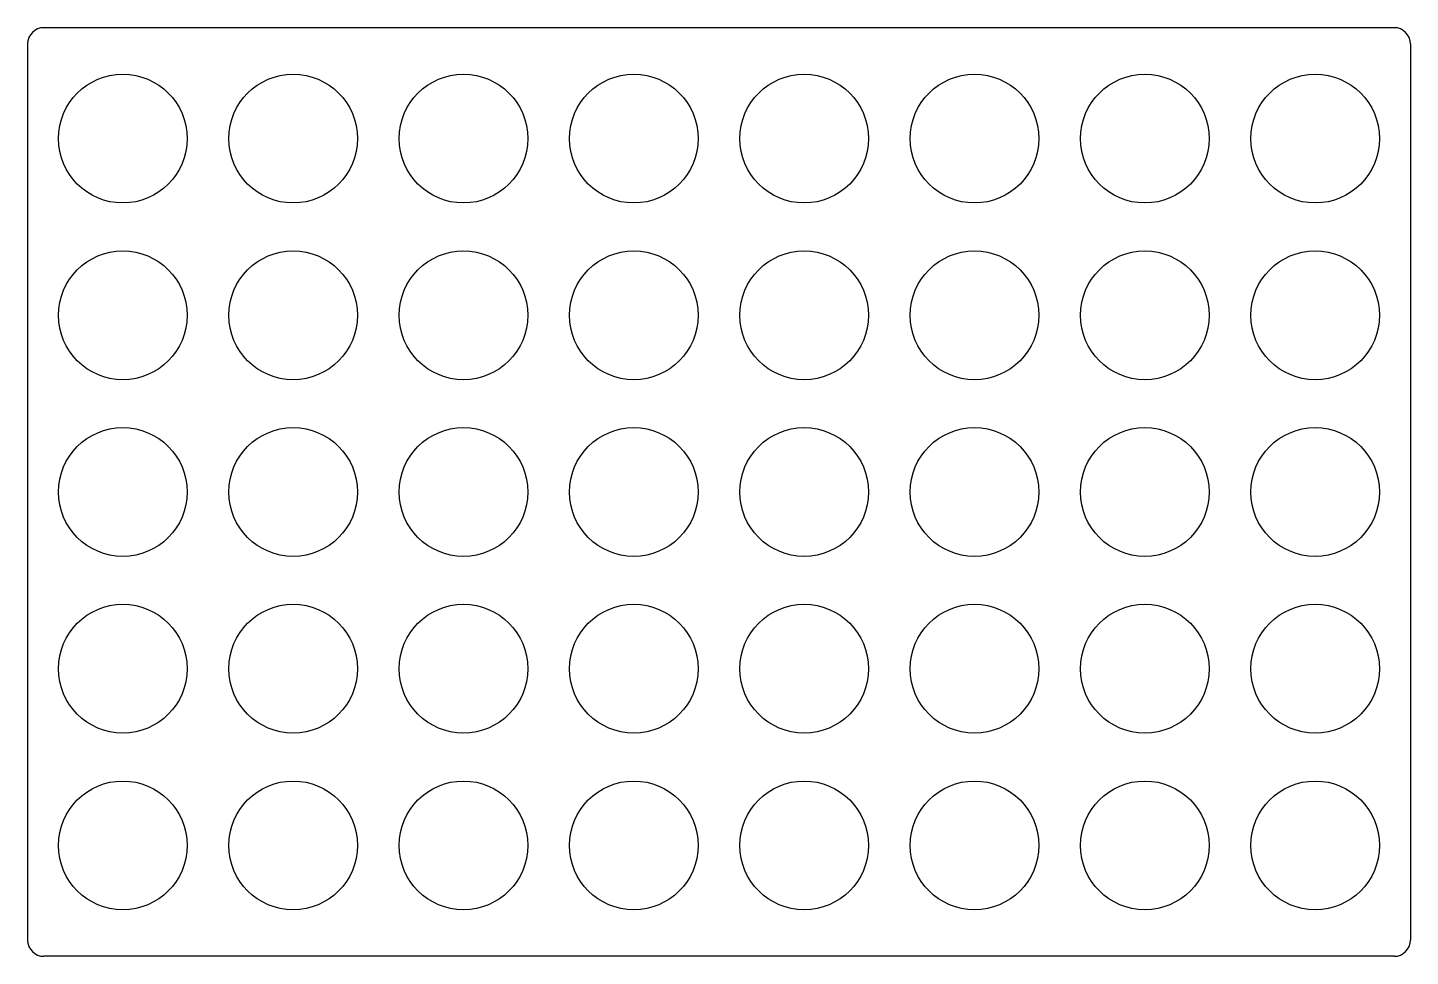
# Model space of a CAD drawing. Extents: x 0 to 110, y 2 to 75.
import ezdxf

# ---------------------------------------------------------------- set-up
doc = ezdxf.new("R2010")
doc.units = 0
doc.layers.add('VISIBLE', color=7, linetype='CONTINUOUS')

msp = doc.modelspace()

# ---------------------------------------------------------------- linework, layer by layer
at = {"layer": 'VISIBLE'}
for p, q in [((108.25, 75.29), (1.25, 75.29)), ((-0.04, 74), (-0.04, 3)), ((109.54, 74), (109.54, 3)), ((108.25, 1.71), (1.25, 1.71))]:
    msp.add_line(p, q, dxfattribs=at)
for centre in [(7.5, 66.5), (21, 66.5), (34.5, 66.5), (48, 66.5), (61.5, 66.5), (75, 66.5), (88.5, 66.5), (102, 66.5), (7.5, 52.5), (21, 52.5), (34.5, 52.5), (48, 52.5), (61.5, 52.5), (75, 52.5), (88.5, 52.5), (102, 52.5), (7.5, 38.5), (21, 38.5), (34.5, 38.5), (48, 38.5), (61.5, 38.5), (75, 38.5), (88.5, 38.5), (102, 38.5), (7.5, 24.5), (21, 24.5), (34.5, 24.5), (48, 24.5), (61.5, 24.5), (75, 24.5), (88.5, 24.5), (102, 24.5), (7.5, 10.5), (21, 10.5), (34.5, 10.5), (48, 10.5), (61.5, 10.5), (75, 10.5), (88.5, 10.5), (102, 10.5)]:
    msp.add_circle(centre, 5.1, dxfattribs=at)
for centre, start, end in [((1.25, 74), 90, 180), ((108.25, 74), 0, 90), ((1.25, 3), 180, 270), ((108.25, 3), 270, 0)]:
    msp.add_arc(centre, 1.29, start, end, dxfattribs=at)

doc.saveas('drawing.dxf')
